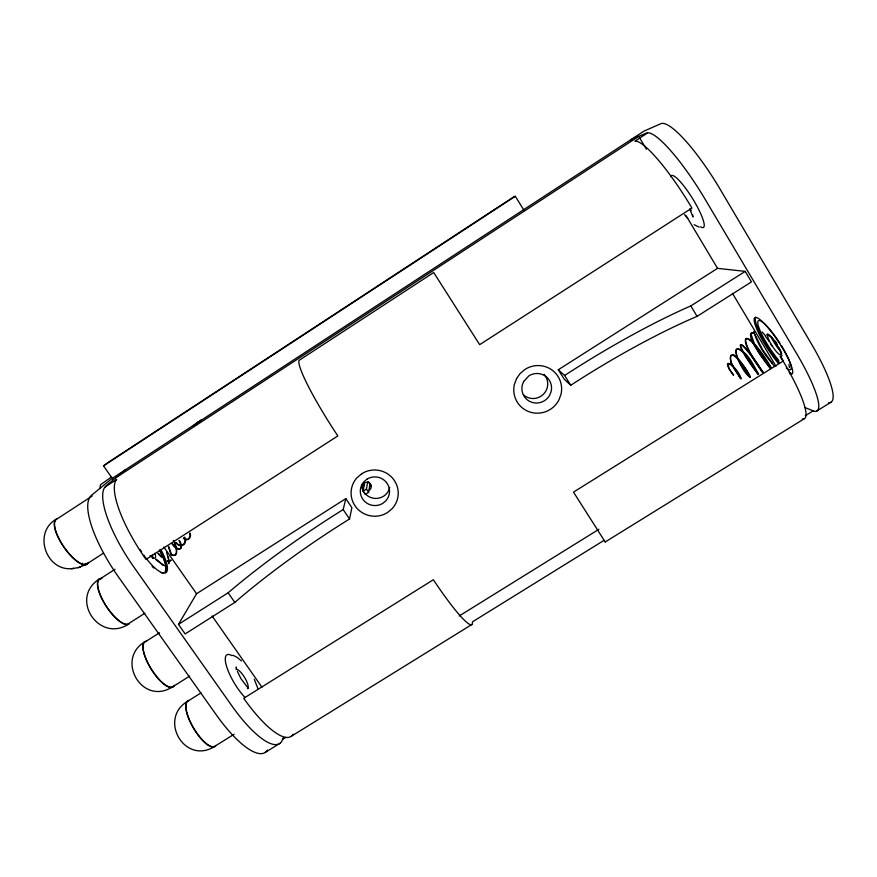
<?xml version="1.0" encoding="UTF-8"?>
<svg xmlns="http://www.w3.org/2000/svg" width="877" height="877" viewBox="0 0 877 877"><rect width="100%" height="100%" fill="white"/><g stroke="black" fill="none" stroke-linecap="round" stroke-linejoin="round"><path stroke-width="1.32" d="M692.731 214.931L692.94 217.047L689.947 209.384M168.603 563.582L168.812 560.578L166.498 551.896M99.945 488.434L100.449 484.817L111.127 477.209M82.449 563.133L82.142 565.292L86.275 563.33M362.585 484.082L364.635 482.767L363.133 491.208L365.303 494.464L368.614 492.359L369.93 483.885L368.537 481.78M368.614 492.359L366.443 489.092L367.638 481.922M349.528 518.987L351.885 507.673L345.812 498.607L196.547 593.751L178.448 624.38L185.168 633.918L234.817 602.422A181.967 32.57 -34.3 0 1 349.528 518.987L343.203 509.559L345.812 498.607M168.954 563.582L168.439 556.467M283.139 737.941L281.868 741.153A74.392 21.739 58.8 0 1 231.802 705.744L133.94 567.156A75.751 22.605 56.5 0 1 104.188 488.226L106.128 485.759L125.367 469.798M201.589 419.568L193.411 425.871L197.709 422.056M99.375 578.963C68.768 598.421 99.408 643.882 129.116 623.777A26.902 9.252 56.7 0 1 104.714 603.935A26.902 9.252 56.7 0 1 101.896 578.447M144.321 642.074C115.687 659.964 142.041 705.283 171.585 687.425M186.823 701.732C158.562 719.655 184.598 764.503 213.977 746.875M112.947 479.335L103.519 465.884L107.542 462.837L513.845 196.81L515.303 196.284L523.931 210.228M171.092 560.293L169.579 561.357L167.386 561.148M170.905 560.074L169.502 561.083L167.518 560.82M103.519 465.884L515.303 196.284M115.512 477.976L638.741 136.374M105.24 486.888L116.696 479.412L115.698 480.717A75.828 21.837 56.5 0 0 145.988 559.405L337.831 435.946A77.088 9.406 57.1 0 1 298.805 361.225L299.057 360.392L433.698 272.517L479.664 344.661L691.942 208.057A79.423 14.58 58.2 0 0 636.077 141.12L634.904 141.197L647.511 132.975M92.162 496.031L56.106 519.568A27.023 9.296 55.5 0 0 64.701 547.982A27.023 9.296 55.5 0 0 87.437 563.538L103.53 553.124M98.915 579.653L114.997 569.294M144.968 613.176L127.713 624.194A26.683 9.176 56.7 0 1 104.407 603.047A26.683 9.176 56.7 0 1 101.074 578.579M363.133 491.208L366.443 489.092M558.287 369.765L717.539 268.351L745.209 271.377L751.468 281.901L697.094 316.356A187.864 34.839 -31.6 0 0 570.752 385.266L564.196 379.171L558.287 369.765L564.613 375.477L570.752 385.266M159.493 632.799L145.856 641.471A26.431 9.011 58.1 0 0 152.006 670.105A26.431 9.011 58.1 0 0 174.194 685.321M178.448 624.38L228.13 592.797A182.241 30.827 -34.2 0 1 343.203 509.559M564.613 375.477A188.16 33.03 -31.7 0 1 690.802 305.93L745.209 271.377M172.451 686.954L189.618 676.134M200.943 692.94L188.193 700.942A26.288 8.825 59.3 0 0 193.466 727.757A26.288 8.825 59.3 0 0 214.755 746.305L234.115 734.257M459.208 615.972L598.914 529.291M282.558 739.421L285.924 737.338M805.229 415.786L813.067 410.929M265.358 752.334L279.873 743.345M291.23 736.318L471.903 624.479M293.137 734.181A74.457 21.004 58.7 0 1 243.718 698.3L433.37 579.73A75.674 9.044 58 0 0 472.462 623.163L472.396 621.87L604.121 540.309L605.196 541.975L804.231 418.778M816.695 411.061L830.892 402.269M731.111 355.306C727.8 362.278 738.434 373.69 741.12 378.754C737.601 365.819 717.715 353.87 733.304 375.181M78.009 567.66L86.757 564.317M630.651 139.838L646.47 133.074L648.739 132.855A79.511 15.501 58.2 0 1 705.251 199.485L796.239 352.894A78.009 14.887 56.7 0 1 814.569 411.368L804.9 407.553M736.527 349.364C734.4 358.836 745.264 370.149 749.879 377.231C749.429 371.793 726.079 340.868 731.133 362.925M88.336 562.343A27.242 9.373 55.5 0 1 65.095 548.87A27.242 9.373 55.5 0 1 56.654 518.987C31.934 532.416 46.536 573.174 73.811 568.362M71.465 568.767L80.574 567.211M737.721 348.531C748.278 352.642 753.102 364.887 758.616 374.106M732.361 354.779C736.088 351.94 756.303 384.181 748.509 376.014C741.208 370.949 725.279 334.269 746.448 355.536M172.089 554.944C178.557 557.333 176.2 546.963 174.446 543.685M171.892 555.273C180.322 557.476 175.652 543.652 173.361 540.396M165.589 566.027L162.848 565.117L155.7 559.405M163.045 564.788L155.996 559.131M699.155 227.121L694.124 224.709M754.373 332.931C740.605 330.574 767.781 365.435 770.423 368.636M754.143 333.26L751.414 332.745L751.085 334.4L754.79 344.957L760.238 354.33L770.762 368.406M232.964 655.24L237.239 657.443L241.46 660.951M183.567 538.072L187.327 539.432L188.741 538.906L189.969 535.748L189.816 533.26M183.337 538.368C187.163 542.205 192.052 537.612 190.166 533.161M176.091 542.468C180.87 548.728 187.163 543.806 184.345 537.371M175.806 542.731C180.059 548.859 188.336 544.255 184.674 537.239M733.6 374.917L728.973 368.537L728.085 363.648L730.366 364.273L732.964 366.663L740.791 378.743L731.133 362.946M172.276 543.51C178.272 551.786 184.247 550.098 179.051 540.67M172.002 543.773C177.253 551.918 185.409 550.745 179.379 540.495M158.255 553.244L161.752 556.829M157.937 553.508L161.445 557.103M758.309 374.04C731.265 338.105 736.921 332.69 762.442 372.166M757.969 374.249C730.234 338.105 737.93 332.295 762.793 371.958M248.279 688.292L241 678.798L237.382 671.398M774.786 366.542C765.709 356.336 757.476 344.694 753.803 331.385M762.157 331.966L765.643 335.957M772.484 363.374L762.519 349.671L755.163 334.871M684.575 214.602L687.743 218.57M765.292 336.209L769.118 341.054M746.437 355.525L758.243 374.249M163.824 546.996L196.547 593.751M212.07 615.95L261.96 687.228M228.13 592.797L234.817 602.422M763.165 372.319C734.257 333.523 744.2 323.766 770.719 367.616M762.815 372.528C733.315 333.556 744.694 323.01 771.069 367.386M605.196 541.975L573.503 492.129L783.106 361.105A77.932 13.999 56.8 0 1 802.214 419.02M780.519 356.358L783.227 360.732M780.146 356.588L782.854 360.962M690.802 305.93L697.094 316.356M639.443 137.546L646.415 149.222M686.165 215.797L717.539 268.351M732.438 293.313L775.981 366.235M254.297 679.291L258.024 688.883M168.691 546.448L171.53 554.801M168.351 546.634L171.19 554.977M236.626 669.37L236.253 666.991L236.275 668.493M788.949 364.393L789.377 367.463M371.267 485.222A4.374 4.286 8.7 0 1 369.765 486.867M363.725 485.595A4.374 4.286 8.7 0 1 363.012 483.49M363.122 488.938A4.429 4.341 8.6 0 1 364.393 482.931A4.429 4.341 8.6 0 1 370.522 484.225A4.429 4.341 8.6 0 1 369.25 490.232M267.452 750.076A74.293 22.681 58.8 0 1 216.575 715.259L118.548 577.055A75.652 23.58 56.4 0 1 91.526 495.286L111.675 478.743L643.981 131.122L660.776 123.734A79.61 16.564 58.3 0 1 720.423 189.728L811.203 343.532A78.108 15.907 56.7 0 1 828.655 402.653M245.078 697.533A28.546 8.331 58.8 0 1 226.694 666.728A28.546 8.331 58.8 0 1 231.999 655.656M236.154 669.502A11.138 3.256 58.8 0 1 244.793 677.757A11.138 3.256 58.8 0 1 247.5 688.664M160.798 549.528A29.489 8.792 56.5 0 1 165.26 572.944A29.489 8.792 56.5 0 1 143.839 555.185M141.635 551.907A29.489 8.792 56.5 0 1 140.232 549.682M159.789 550.186A29.489 8.814 56.5 0 1 165.589 572.593M691.273 210.535A11.905 2.313 58.2 0 1 689.793 208.978M778.425 363.473A33.743 6.435 56.7 0 1 754.143 319.699A33.743 6.435 56.7 0 1 778.535 341.898A33.743 6.435 56.7 0 1 790.024 374.03M152.236 554.933A11.335 3.42 56.5 0 1 152.916 558.561M154.9 553.223A11.346 3.387 56.5 0 1 150.077 555.656M163.056 572.834A28.426 8.496 56.5 0 1 161.204 572.659M153.848 568.066A28.426 8.496 56.5 0 1 152.072 566.421M159.395 550.131A28.426 8.496 56.5 0 1 164.975 571.727M780.673 351.293A11.686 2.269 56.7 0 1 771.574 337.645M776.013 343.565A11.686 2.236 56.7 0 1 779.324 354.472A11.686 2.236 56.7 0 1 768.088 337.93A11.686 2.236 56.7 0 1 775.443 342.721M791.142 373.339A33.743 6.468 56.7 0 1 789.19 372.297M779.521 362.782A33.743 6.468 56.7 0 1 755.722 317.2M775.246 341.098A15.578 2.982 56.7 0 1 776.792 343.356M670.653 176.683A30.498 5.942 58.2 0 1 693.871 200.712A30.498 5.942 58.2 0 1 700.515 226.781M786.888 355.295A29.27 5.613 56.7 0 1 786.263 368.022M778.853 360.491A29.27 5.613 56.7 0 1 757.772 322.177A29.27 5.613 56.7 0 1 779.982 343.291M781.385 345.494A29.27 5.613 56.7 0 1 786.274 354.078M771.913 345.987A13.243 2.532 56.7 0 1 770.719 344.069M769.14 341.252A13.243 2.532 56.7 0 1 767.923 338.708M766.827 335.036A13.243 2.532 56.7 0 1 767.035 334.17M767.748 334.049A13.243 2.532 56.7 0 1 775.586 342.392M776.244 343.356A13.243 2.532 56.7 0 1 777.504 345.319M778.666 347.27A13.243 2.532 56.7 0 1 781.692 353.859M781.966 355.371A13.243 2.532 56.7 0 1 781.714 356.194M389.728 487.437A14.24 13.966 6.9 0 1 363.9 492.096M363.264 491.054A14.24 13.966 6.9 0 1 361.587 485.222M544.069 374.391A14.536 14.273 -37.6 0 1 543.411 394.255A14.536 14.273 -37.6 0 1 523.459 394.836M173.701 686.329A26.65 9.088 58.1 0 1 150.504 668.055A26.65 9.088 58.1 0 1 146.58 641.219M215.852 745.483A26.507 8.902 59.3 0 1 193.784 728.666A26.507 8.902 59.3 0 1 188.829 700.58M516.553 378.59L514.371 384.455A24.096 23.646 -36.8 0 0 558.77 400.285L560.984 394.442A24.096 23.646 -36.8 0 0 525.016 369.403L520.182 373.459L516.553 378.59M523.624 381.55L522.264 385.189A14.931 14.657 -37 0 0 549.791 395.001L551.162 391.372A14.931 14.657 -37 0 0 528.875 375.871L523.624 381.55M361.73 473.733L357.06 477.658A23.569 23.098 6.7 0 0 387.513 512.53L392.183 508.638A23.569 23.098 6.7 0 0 361.73 473.733M366.904 479.204L364.01 481.637A14.624 14.328 6.8 0 0 382.898 503.277L385.792 500.855A14.624 14.328 6.8 0 0 366.904 479.204"/></g></svg>
